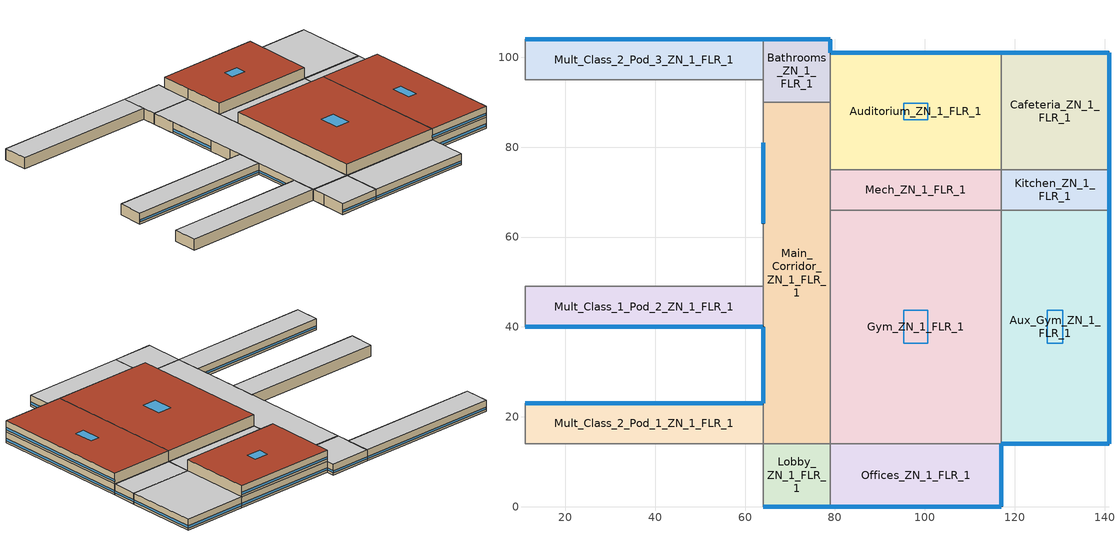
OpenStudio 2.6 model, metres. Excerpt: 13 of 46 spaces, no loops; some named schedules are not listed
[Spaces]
Kitchen_ZN_1_FLR_1
 floor ground: 141,75 141,66 117,66 117,75 z0
 wall outside: 141,66 141,75 z0:4
 wall to Cafeteria_ZN_1_FLR_1: 141,75 117,75 z0:4
 wall to Aux_Gym_ZN_1_FLR_1: 117,66 141,66 z0:4
 wall to Mech_ZN_1_FLR_1: 117,75 117,66 z0:4
 window: 141,66.03 141,74.97 z0.76:1.57
 ceiling to LIBRARY_MEDIA_CENTER_ZN_1_FLR_2: 141,66 141,75 117,75 117,66 z4
Gym_ZN_1_FLR_1
 floor ground: 117,66 117,14 79,14 79,66 z0
 wall to Aux_Gym_ZN_1_FLR_1: 117,14 117,66 z4:8; 117,14 117,66 z0:4
 wall to Main_Corridor_ZN_1_FLR_1: 79,66 79,14 z0:4
 wall to Offices_ZN_1_FLR_1: 79,14 117,14 z0:4
 wall to Offices_ZN_1_FLR_2: 79,14 117,14 z4:8
 wall to Mech_ZN_1_FLR_2: 117,66 79,66 z4:8
 wall to Mech_ZN_1_FLR_1: 117,66 79,66 z0:4
 wall to Main_Corridor_ZN_1_FLR_2: 79,66 79,14 z4:8
 roof outside: 117,14 117,66 79,66 79,14 z8
 skylight: 100.69,36.32 100.69,43.68 95.31,43.68 95.31,36.32 z8
Offices_ZN_1_FLR_1
 floor ground: 117,14 117,0 79,0 79,14 z0
 wall outside: 79,0 117,0 117,14 z0:4
 wall to Lobby_ZN_1_FLR_1: 79,14 79,0 z0:4
 window: 79.03,0 116.97,0 / 117,0.03 117,13.97 z0.76:1.56
 ceiling to Offices_ZN_1_FLR_2: 117,0 117,14 79,14 79,0 z4
Auditorium_ZN_1_FLR_1
 floor ground: 117,101 117,75 79,75 79,101 z0
 wall outside: 117,101 79,101 z4:8; 117,101 79,101 z0:4
 wall to LIBRARY_MEDIA_CENTER_ZN_1_FLR_2: 117,75 117,101 z4:8
 wall to Main_Corridor_ZN_1_FLR_1: 79,90 79,75 z0:4
 wall to Cafeteria_ZN_1_FLR_1: 117,75 117,101 z0:4
 wall to Bathrooms_ZN_1_FLR_2: 79,101 79,90 z4:8
 wall to Bathrooms_ZN_1_FLR_1: 79,101 79,90 z0:4
 wall to Main_Corridor_ZN_1_FLR_2: 79,90 79,75 z4:8
 wall to Mech_ZN_1_FLR_2: 79,75 117,75 z4:8
 wall to Mech_ZN_1_FLR_1: 79,75 117,75 z0:4
 window: 116.97,101 79.03,101 z0.76:1.56; 116.97,101 79.03,101 z4.76:5.56
 roof outside: 117,75 117,101 79,101 79,75 z8
 skylight: 100.69,86.16 100.69,89.84 95.31,89.84 95.31,86.16 z8
Aux_Gym_ZN_1_FLR_1
 floor ground: 141,66 141,14 117,14 117,66 z0
 wall outside: 117,14 141,14 141,66 z0:4; 117,14 141,14 141,66 z4:8
 wall to LIBRARY_MEDIA_CENTER_ZN_1_FLR_2: 141,66 117,66 z4:8
 window: 117.03,14 140.97,14 / 141,14.03 141,65.97 z0.76:1.56; 117.03,14 140.97,14 / 141,14.03 141,65.97 z4.76:5.56
 roof outside: 141,14 141,66 117,66 117,14 z8
 skylight: 130.7,36.32 130.7,43.68 127.3,43.68 127.3,36.32 z8
Cafeteria_ZN_1_FLR_1
 floor ground: 141,101 141,75 117,75 117,101 z0
 wall outside: 141,75 141,101 117,101 z0:4
 window: 141,75.03 141,100.97 / 140.97,101 117.03,101 z0.76:1.56
 ceiling to LIBRARY_MEDIA_CENTER_ZN_1_FLR_2: 141,75 141,101 117,101 117,75 z4
Main_Corridor_ZN_1_FLR_1
 floor ground: 79,90 79,14 64,14 64,90 z0
 wall outside: 64,81 64,63 / 64,40 64,23 z0:4
 wall to Mult_Class_2_Pod_1_ZN_1_FLR_1: 64,23 64,14 z0:4
 wall to Mult_Class_2_Pod_2_ZN_1_FLR_1: 64,63 64,54 z0:4
 wall to Lobby_ZN_1_FLR_1: 64,14 79,14 z0:4
 wall to Mult_Class_1_Pod_3_ZN_1_FLR_1: 64,90 64,81 z0:4
 wall to Mech_ZN_1_FLR_1: 79,66 79,75 z0:4
 wall to Mult_Class_1_Pod_2_ZN_1_FLR_1: 64,49 64,40 z0:4
 wall to Corridor_Pod_2_ZN_1_FLR_1: 64,54 64,49 z0:4
 wall to Bathrooms_ZN_1_FLR_1: 79,90 64,90 z0:4
 window: 64,39.97 64,23.03 / 64,80.97 64,63.03 z0.76:1.56
 ceiling to Main_Corridor_ZN_1_FLR_2: 79,14 79,90 64,90 64,14 z4
Bathrooms_ZN_1_FLR_1
 floor ground: 79,104 79,90 64,90 64,104 z0
 wall outside: 79,101 79,104 64,104 z0:4
 wall to Corridor_Pod_3_ZN_1_FLR_1: 64,95 64,90 z0:4
 wall to Mult_Class_2_Pod_3_ZN_1_FLR_1: 64,104 64,95 z0:4
 window: 79,101.03 79,103.97 z0.76:1.58; 78.97,104 64.03,104 z0.76:1.56
 ceiling to Bathrooms_ZN_1_FLR_2: 79,90 79,104 64,104 64,90 z4
Mult_Class_2_Pod_1_ZN_1_FLR_1
 floor ground: 64,23 64,14 11,14 11,23 z0
 wall outside: 64,23 11,23 z0:4
 wall to Corner_Class_2_Pod_1_ZN_1_FLR_1: 11,23 11,14 z0:4
 wall to Corridor_Pod_1_ZN_1_FLR_1: 11,14 64,14 z0:4
 window: 63.97,23 11.03,23 z0.76:1.56
 ceiling to Mult_Class_2_Pod_1_ZN_1_FLR_2: 64,14 64,23 11,23 11,14 z4
Lobby_ZN_1_FLR_1
 floor ground: 79,14 79,0 64,0 64,14 z0
 wall outside: 64,0 79,0 z0:4
 wall to Corridor_Pod_1_ZN_1_FLR_1: 64,14 64,9 z0:4
 wall to Mult_Class_1_Pod_1_ZN_1_FLR_1: 64,9 64,0 z0:4
 window: 64.03,0 78.97,0 z0.76:1.56
 ceiling to Lobby_ZN_1_FLR_2: 79,0 79,14 64,14 64,0 z4
Mult_Class_2_Pod_3_ZN_1_FLR_1
 floor ground: 64,104 64,95 11,95 11,104 z0
 wall outside: 64,104 11,104 z0:4
 wall to Corner_Class_2_Pod_3_ZN_1_FLR_1: 11,104 11,95 z0:4
 wall to Corridor_Pod_3_ZN_1_FLR_1: 11,95 64,95 z0:4
 window: 63.97,104 11.03,104 z0.76:1.56
 ceiling to Mult_Class_2_Pod_3_ZN_1_FLR_2: 64,95 64,104 11,104 11,95 z4
Mech_ZN_1_FLR_1
 floor ground: 117,75 117,66 79,66 79,75 z0
 ceiling to Mech_ZN_1_FLR_2: 117,66 117,75 79,75 79,66 z4
Mult_Class_1_Pod_2_ZN_1_FLR_1
 floor ground: 64,49 64,40 11,40 11,49 z0
 wall outside: 11,40 64,40 z0:4
 wall to Corner_Class_1_Pod_2_ZN_1_FLR_1: 11,49 11,40 z0:4
 wall to Corridor_Pod_2_ZN_1_FLR_1: 64,49 11,49 z0:4
 window: 11.03,40 63.97,40 z0.76:1.56
 ceiling to Mult_Class_1_Pod_2_ZN_1_FLR_2: 64,40 64,49 11,49 11,40 z4
[Material:NoMass] Roughness=Smooth; Thermal Absorptance=0.9; Solar Absorptance=0.7
Name | Thermal Resistance {m2-K/W} | Visible Absorptance
Typical Carpet Pad | 0.21648 | 0.8
Typical Insulation 1 | 6.78179 | 0.7
Typical Insulation 2 | 5.19354 | 0.7
Typical Insulation 3 | 8.26445 | 0.7
Typical Carpet Pad 2 | 2.57255 | 0.8
Typical Carpet Pad 3 | 4.69593 | 0.8
Typical Insulation 4 | 0.714268 | 0.7
Typical Insulation 5 | 0.714286 | 0.7
[Material]
Name | Roughness | Thickness {m} | Conductivity {W/m-K} | Density {kg/m3} | Specific Heat {J/kg-K} | Thermal Absorptance | Solar Absorptance | Visible Absorptance
100mm Normalweight concrete floor | MediumSmooth | 0.1016 | 2.31 | 2322 | 832
G01 13mm gypsum board | Smooth | 0.0127 | 0.16 | 800 | 1090 | 0.9 | 0.7 | 0.5
G05 25mm wood | MediumSmooth | 0.0254 | 0.15 | 608 | 1630 | 0.9 | 0.5 | 0.5
4 in. Normalweight Concrete Floor | MediumRough | 0.1016 | 2.31 | 2322 | 832 | 0.9 | 0.7 | 0.7
1IN Stucco | Smooth | 0.0253 | 0.6918 | 1858 | 837 | 0.9 | 0.7 | 0.92
8IN CONCRETE HW RefBldg | Rough | 0.2032 | 1.311 | 2240 | 836.8 | 0.9 | 0.7 | 0.7
1/2IN Gypsum | Smooth | 0.0127 | 0.16 | 784.9 | 830 | 0.9 | 0.4 | 0.4
Metal Roof Surface; F08 Metal surface | Smooth | 0.0008 | 45.28 | 7824 | 500 | 0.9 | 0.7 | 0.7
6 in. Normalweight Concrete Floor | MediumRough | 0.1524 | 2.31 | 2322 | 832 | 0.9 | 0.7 | 0.7
[Construction]
BTAP-Int-Floor: 100mm Normalweight concrete floor, Typical Carpet Pad
BTAP-Int-Wall: G01 13mm gypsum board, G01 13mm gypsum board
BTAP-Int-Ceiling: Typical Carpet Pad, 100mm Normalweight concrete floor
BTAP-Ext-DaylightDiffuser: SimpleGlazing
BTAP-Int-Door: G05 25mm wood
BTAP-Ext-Floor-Mass:U-0.142: Typical Insulation 1, 4 in. Normalweight Concrete Floor, Typical Carpet Pad
BTAP-Ext-Wall-Mass:U-0.183: 1IN Stucco, 8IN CONCRETE HW RefBldg, Typical Insulation 2, 1/2IN Gypsum
BTAP-Ext-Roof-Metal:U-0.12099999999999998: Metal Roof Surface, Typical Insulation 3
BTAP-Grnd-Floor-Mass:U-0.379: 6 in. Normalweight Concrete Floor, Typical Carpet Pad 2
BTAP-Grnd-Roof-Mass:U-0.21: 6 in. Normalweight Concrete Floor, Typical Carpet Pad 3
BTAP-Ext-Door:U-1.4: F08 Metal surface, Typical Insulation 4
BTAP-Ext-OverHeadDoor:U-1.4: Typical Insulation 5
BTAP-Ext-DaylightDiffuser:U=0.140 SHGC=0.600: SimpleGlazing:U=0.140 SHGC=0.600
[DefaultConstructionSet]
BTAP-Mass at hdd = 8170.0: Default Exterior Surface Constructions=BTAP-Mass at hdd = 8170.0; Default Interior Surface Constructions=Default Surface Constructions 2; Default Ground Contact Surface Constructions=BTAP-Mass at hdd = 8170.0 1; Default Exterior SubSurface Constructions=BTAP-Mass at hdd = 8170.0; Default Interior SubSurface Constructions=Default Sub Surface Constructions 2; Interior Partition Construction=BTAP-Int-Door
[DefaultSurfaceConstructions]
Name | Floor Construction | Wall Construction | Roof Ceiling Construction
Default Surface Constructions 2 | BTAP-Int-Floor | BTAP-Int-Wall | BTAP-Int-Ceiling
BTAP-Mass at hdd = 8170.0 | BTAP-Ext-Floor-Mass:U-0.142 | BTAP-Ext-Wall-Mass:U-0.183 | BTAP-Ext-Roof-Metal:U-0.12099999999999998
BTAP-Mass at hdd = 8170.0 1 | BTAP-Grnd-Floor-Mass:U-0.379 | BTAP-Grnd-Roof-Mass:U-0.21 | BTAP-Grnd-Roof-Mass:U-0.21
[DefaultSubSurfaceConstructions]
Name | Fixed Window Construction | Operable Window Construction | Door Construction | Glass Door Construction | Overhead Door Construction | Skylight Construction | Tubular Daylight Dome Construction | Tubular Daylight Diffuser Construction
Default Sub Surface Constructions 2 | BTAP-Ext-DaylightDiffuser | BTAP-Ext-DaylightDiffuser | BTAP-Int-Door
BTAP-Mass at hdd = 8170.0 | BTAP-Ext-DaylightDiffuser:U=0.140 SHGC=0.600 | BTAP-Ext-DaylightDiffuser:U=0.140 SHGC=0.600 | BTAP-Ext-Door:U-1.4 | BTAP-Ext-DaylightDiffuser:U=0.140 SHGC=0.600 | BTAP-Ext-OverHeadDoor:U-1.4 | BTAP-Ext-DaylightDiffuser:U=0.140 SHGC=0.600 | BTAP-Ext-DaylightDiffuser:U=0.140 SHGC=0.600 | BTAP-Ext-DaylightDiffuser:U=0.140 SHGC=0.600
[WindowMaterial:SimpleGlazingSystem] Solar Heat Gain Coefficient=0.6; Visible Transmittance=0.21
Name | U-Factor {W/m2-K}
SimpleGlazing | 2.2
SimpleGlazing:U=0.140 SHGC=0.600 | 1.4
[Space] Building Story=Building Story 1; Part of Total Floor Area=Yes
Name | Space Type | Thermal Zone
Kitchen_ZN_1_FLR_1 | Space Function Food preparation area | ALL_ST=Food preparation area_FL=Building Story 1_SCH=B
Gym_ZN_1_FLR_1 | Space Function Gymnasium/Fitness centre playing area | ALL_ST=Gymnasium/Fitness centre playing area_FL=Building Story 1_SCH=B
Offices_ZN_1_FLR_1 | Space Function Office enclosed <= 25 m2 | ALL_ST=Office enclosed <= 25 m2_FL=Building Story 1_SCH=A
Auditorium_ZN_1_FLR_1 | Space Function Audience seating area permanent - auditorium | ALL_ST=Audience seating area permanent - auditorium_FL=Building Story 1_SCH=C
Aux_Gym_ZN_1_FLR_1 | Space Function Gymnasium/Fitness centre playing area | ALL_ST=Gymnasium/Fitness centre playing area_FL=Building Story 1_SCH=B 1
Mult_Class_1_Pod_2_ZN_1_FLR_1 | Space Function Classroom/Lecture hall/Training room other | ALL_ST=Classroom/Lecture hall/Training room other_FL=Building Story 1_SCH=D 2
Mult_Class_2_Pod_1_ZN_1_FLR_1; Mult_Class_2_Pod_3_ZN_1_FLR_1 | Space Function Classroom/Lecture hall/Training room other | ALL_ST=Classroom/Lecture hall/Training room other_FL=Building Story 1_SCH=D 1
Cafeteria_ZN_1_FLR_1 | Space Function Conference/Meeting/Multi-purpose room | ALL_ST=Conference/Meeting/Multi-purpose room_FL=Building Story 1_SCH=C
Mech_ZN_1_FLR_1 | Space Function Electrical/Mechanical room-sch-D | WILD_ST=Electrical/Mechanical room-sch-D_FL=Building Story 1_SCH=D
Main_Corridor_ZN_1_FLR_1 | Space Function Corridor/Transition area other-sch-D | WILD_ST=Corridor/Transition area other-sch-D_FL=Building Story 1_SCH=D
Bathrooms_ZN_1_FLR_1 | Space Function Washroom - other-sch-D | WET_ST=Washroom - other-sch-D_FL=Building Story 1_SCHD
Lobby_ZN_1_FLR_1 | Space Function Lobby - other | ALL_ST=Lobby - other_FL=Building Story 1_SCH=C
[BuildingStory]
Building Story 1: Nominal Z Coordinate {m}=0
[SpaceType] Standards Building Type=Space Function
Name | Default Schedule Set | Design Specification Outdoor Air Object | Standards Space Type
Space Function Audience seating area permanent - auditorium | Space Function Audience seating area permanent - auditorium Schedule Set | Space Function Audience seating area permanent - auditorium Ventilation | Audience seating area permanent - auditorium
Space Function Gymnasium/Fitness centre playing area | Space Function Gymnasium/Fitness centre playing area Schedule Set | Space Function Gymnasium/Fitness centre playing area Ventilation | Gymnasium/Fitness centre playing area
Space Function Washroom - other-sch-D | Space Function Washroom - other-sch-D Schedule Set | Space Function Washroom - other-sch-D Ventilation | Washroom - other-sch-D
Space Function Conference/Meeting/Multi-purpose room | Space Function Conference/Meeting/Multi-purpose room Schedule Set | Space Function Conference/Meeting/Multi-purpose room Ventilation | Conference/Meeting/Multi-purpose room
Space Function Food preparation area | Space Function Food preparation area Schedule Set | Space Function Food preparation area Ventilation | Food preparation area
Space Function Lobby - other | Space Function Lobby - other Schedule Set | Space Function Lobby - other Ventilation | Lobby - other
Space Function Electrical/Mechanical room-sch-D | Space Function Electrical/Mechanical room-sch-D Schedule Set | Space Function Electrical/Mechanical room-sch-D Ventilation | Electrical/Mechanical room-sch-D
Space Function Office enclosed <= 25 m2 | Space Function Office enclosed <= 25 m2 Schedule Set | Space Function Office enclosed <= 25 m2 Ventilation | Office enclosed <= 25 m2
[People:Definition]
Space Function Food preparation area People Definition: Number of People Calculation Method=People/Area; People per Space Floor Area {person/m2}=0.0500182; Fraction Radiant=0.3
[People] Work Efficiency Schedule=Work Efficiency Schedule; Clothing Insulation Schedule=Clothing Schedule; Air Velocity Schedule=Air Velocity Schedule; Multiplier=1
Name | People Definition | Space or SpaceType
Space Function Audience seating area permanent - auditorium People | Space Function Audience seating area permanent - auditorium People Definition | Space Function Audience seating area permanent - auditorium
Space Function Conference/Meeting/Multi-purpose room People | Space Function Conference/Meeting/Multi-purpose room People Definition | Space Function Conference/Meeting/Multi-purpose room
Space Function Electrical/Mechanical room-sch-D People | Space Function Electrical/Mechanical room-sch-D People Definition | Space Function Electrical/Mechanical room-sch-D
Space Function Food preparation area People | Space Function Food preparation area People Definition | Space Function Food preparation area
Space Function Gymnasium/Fitness centre playing area People | Space Function Gymnasium/Fitness centre playing area People Definition | Space Function Gymnasium/Fitness centre playing area
Space Function Lobby - other People | Space Function Lobby - other People Definition | Space Function Lobby - other
Space Function Office enclosed <= 25 m2 People | Space Function Office enclosed <= 25 m2 People Definition | Space Function Office enclosed <= 25 m2
Space Function Washroom - other-sch-D People | Space Function Washroom - other-sch-D People Definition | Space Function Washroom - other-sch-D
[Lights:Definition]
Space Function Food preparation area Lights Definition: Design Level Calculation Method=Watts/Area; Watts per Space Floor Area {W/m2}=11.3999; Fraction Radiant=0.5; Fraction Visible=0.2
[Lights] Fraction Replaceable=1
Name | Lights Definition | Space or SpaceType
Space Function Audience seating area permanent - auditorium Lights | Space Function Audience seating area permanent - auditorium Lights Definition | Space Function Audience seating area permanent - auditorium
Space Function Conference/Meeting/Multi-purpose room Lights | Space Function Conference/Meeting/Multi-purpose room Lights Definition | Space Function Conference/Meeting/Multi-purpose room
Space Function Electrical/Mechanical room-sch-D Lights | Space Function Electrical/Mechanical room-sch-D Lights Definition | Space Function Electrical/Mechanical room-sch-D
Space Function Food preparation area Lights | Space Function Food preparation area Lights Definition | Space Function Food preparation area
Space Function Gymnasium/Fitness centre playing area Lights | Space Function Gymnasium/Fitness centre playing area Lights Definition | Space Function Gymnasium/Fitness centre playing area
Space Function Lobby - other Lights | Space Function Lobby - other Lights Definition | Space Function Lobby - other
Space Function Office enclosed <= 25 m2 Lights | Space Function Office enclosed <= 25 m2 Lights Definition | Space Function Office enclosed <= 25 m2
Space Function Washroom - other-sch-D Lights | Space Function Washroom - other-sch-D Lights Definition | Space Function Washroom - other-sch-D
[ElectricEquipment]
Name | Electric Equipment Definition | Space or SpaceType
Space Function Audience seating area permanent - auditorium Elec Equip | Space Function Audience seating area permanent - auditorium Elec Equip Definition | Space Function Audience seating area permanent - auditorium
Space Function Conference/Meeting/Multi-purpose room Elec Equip | Space Function Conference/Meeting/Multi-purpose room Elec Equip Definition | Space Function Conference/Meeting/Multi-purpose room
Space Function Electrical/Mechanical room-sch-D Elec Equip | Space Function Electrical/Mechanical room-sch-D Elec Equip Definition | Space Function Electrical/Mechanical room-sch-D
Space Function Food preparation area Elec Equip | Space Function Food preparation area Elec Equip Definition | Space Function Food preparation area
Space Function Gymnasium/Fitness centre playing area Elec Equip | Space Function Gymnasium/Fitness centre playing area Elec Equip Definition | Space Function Gymnasium/Fitness centre playing area
Space Function Lobby - other Elec Equip | Space Function Lobby - other Elec Equip Definition | Space Function Lobby - other
Space Function Office enclosed <= 25 m2 Elec Equip | Space Function Office enclosed <= 25 m2 Elec Equip Definition | Space Function Office enclosed <= 25 m2
Space Function Washroom - other-sch-D Elec Equip | Space Function Washroom - other-sch-D Elec Equip Definition | Space Function Washroom - other-sch-D
[DesignSpecification:OutdoorAir] Outdoor Air Method=Sum; Outdoor Air Flow per Person {m3/s-person}=0; Outdoor Air Flow Rate {m3/s}=0; Outdoor Air Flow Air Changes per Hour {1/hr}=0
Name | Outdoor Air Flow per Floor Area {m3/s-m2}
Space Function Audience seating area permanent - auditorium Ventilation; Space Function Lobby - other Ventilation | 0.0041148
Space Function Conference/Meeting/Multi-purpose room Ventilation | 0.0015748
Space Function Electrical/Mechanical room-sch-D Ventilation; Space Function Washroom - other-sch-D Ventilation | 0.0003048
Space Function Food preparation area Ventilation | 0.0013716
Space Function Gymnasium/Fitness centre playing area Ventilation | 0.001524
Space Function Office enclosed <= 25 m2 Ventilation | 0.00042164
[DefaultScheduleSet] People Activity Level Schedule=NECB-Activity; Infiltration Schedule=Always On
Name | Number of People Schedule | Lighting Schedule | Electric Equipment Schedule
Space Function Audience seating area permanent - auditorium Schedule Set | NECB-C-Occupancy | NECB-C-Lighting | NECB-C-Electric-Equipment
Space Function Conference/Meeting/Multi-purpose room Schedule Set | NECB-C-Occupancy | NECB-C-Occupancy-NECB-C-Lighting-0.5-0.0-0.67-Light Ruleset | NECB-C-Electric-Equipment
Space Function Electrical/Mechanical room-sch-D Schedule Set | NECB-D-Occupancy | NECB-D-Lighting | NECB-D-Electric-Equipment
Space Function Food preparation area Schedule Set; Space Function Gymnasium/Fitness centre playing area Schedule Set | NECB-B-Occupancy | NECB-B-Occupancy-NECB-B-Lighting-0.0-0.0-0.67-Light Ruleset | NECB-B-Electric-Equipment
Space Function Lobby - other Schedule Set | NECB-C-Occupancy | NECB-C-Occupancy-NECB-C-Lighting-0.0-0.0-0.67-Light Ruleset | NECB-C-Electric-Equipment
Space Function Office enclosed <= 25 m2 Schedule Set | NECB-A-Occupancy | NECB-A-Occupancy-NECB-A-Lighting-0.3-0.1-0.67-Light Ruleset | NECB-A-Electric-Equipment
Space Function Washroom - other-sch-D Schedule Set | NECB-D-Occupancy | NECB-D-Occupancy-NECB-D-Lighting-0.5-0.0-0.67-Light Ruleset | NECB-D-Electric-Equipment
[ThermostatSetpoint:DualSetpoint]
Name | Heating Setpoint Temperature Schedule | Cooling Setpoint Temperature Schedule
Space Function Washroom - other-sch-D Thermostat 5; Space Function Corridor/Transition area other-sch-D Thermostat 18; Space Function Electrical/Mechanical room-sch-D Thermostat 5 | NECB-D-Thermostat Setpoint-Heating | NECB-D-Thermostat Setpoint-Cooling
Space Function Lobby - other Thermostat 5; Space Function Audience seating area permanent - auditorium Thermostat 3; Space Function Conference/Meeting/Multi-purpose room Thermostat 3 | NECB-C-Thermostat Setpoint-Heating | NECB-C-Thermostat Setpoint-Cooling
Space Function Office enclosed <= 25 m2 Thermostat 5 | NECB-A-Thermostat Setpoint-Heating | NECB-A-Thermostat Setpoint-Cooling
Space Function Gymnasium/Fitness centre playing area Thermostat 5; Space Function Gymnasium/Fitness centre playing area Thermostat 6; Space Function Food preparation area Thermostat 3 | NECB-B-Thermostat Setpoint-Heating | NECB-B-Thermostat Setpoint-Cooling
[SpaceInfiltration:DesignFlowRate] Schedule=Always On Discrete; Design Flow Rate Calculation Method=Flow/ExteriorArea; Flow per Exterior Surface Area {m3/s-m2}=0.00025; Constant Term Coefficient=0; Temperature Term Coefficient=0; Velocity Term Coefficient=0.224; Velocity Squared Term Coefficient=0
Name | Space or SpaceType
Auditorium_ZN_1_FLR_1 Infiltration | Auditorium_ZN_1_FLR_1
Aux_Gym_ZN_1_FLR_1 Infiltration | Aux_Gym_ZN_1_FLR_1
Bathrooms_ZN_1_FLR_1 Infiltration | Bathrooms_ZN_1_FLR_1
Cafeteria_ZN_1_FLR_1 Infiltration | Cafeteria_ZN_1_FLR_1
Gym_ZN_1_FLR_1 Infiltration | Gym_ZN_1_FLR_1
Kitchen_ZN_1_FLR_1 Infiltration | Kitchen_ZN_1_FLR_1
Lobby_ZN_1_FLR_1 Infiltration | Lobby_ZN_1_FLR_1
Main_Corridor_ZN_1_FLR_1 Infiltration | Main_Corridor_ZN_1_FLR_1
Mult_Class_1_Pod_2_ZN_1_FLR_1 Infiltration | Mult_Class_1_Pod_2_ZN_1_FLR_1
Mult_Class_2_Pod_1_ZN_1_FLR_1 Infiltration | Mult_Class_2_Pod_1_ZN_1_FLR_1
Mult_Class_2_Pod_3_ZN_1_FLR_1 Infiltration | Mult_Class_2_Pod_3_ZN_1_FLR_1
Offices_ZN_1_FLR_1 Infiltration | Offices_ZN_1_FLR_1
[ThermalZone] Use Ideal Air Loads=No
Name | Thermostat
WET_ST=Washroom - other-sch-D_FL=Building Story 1_SCHD | Space Function Washroom - other-sch-D Thermostat 5
ALL_ST=Lobby - other_FL=Building Story 1_SCH=C | Space Function Lobby - other Thermostat 5
ALL_ST=Classroom/Lecture hall/Training room other_FL=Building Story 1_SCH=D 1 | Space Function Classroom/Lecture hall/Training room other Thermostat 53
ALL_ST=Classroom/Lecture hall/Training room other_FL=Building Story 1_SCH=D 2 | Space Function Classroom/Lecture hall/Training room other Thermostat 54
ALL_ST=Audience seating area permanent - auditorium_FL=Building Story 1_SCH=C | Space Function Audience seating area permanent - auditorium Thermostat 3
ALL_ST=Office enclosed <= 25 m2_FL=Building Story 1_SCH=A | Space Function Office enclosed <= 25 m2 Thermostat 5
ALL_ST=Gymnasium/Fitness centre playing area_FL=Building Story 1_SCH=B | Space Function Gymnasium/Fitness centre playing area Thermostat 5
ALL_ST=Gymnasium/Fitness centre playing area_FL=Building Story 1_SCH=B 1 | Space Function Gymnasium/Fitness centre playing area Thermostat 6
ALL_ST=Food preparation area_FL=Building Story 1_SCH=B | Space Function Food preparation area Thermostat 3
ALL_ST=Conference/Meeting/Multi-purpose room_FL=Building Story 1_SCH=C | Space Function Conference/Meeting/Multi-purpose room Thermostat 3
WILD_ST=Corridor/Transition area other-sch-D_FL=Building Story 1_SCH=D | Space Function Corridor/Transition area other-sch-D Thermostat 18
WILD_ST=Electrical/Mechanical room-sch-D_FL=Building Story 1_SCH=D | Space Function Electrical/Mechanical room-sch-D Thermostat 5
